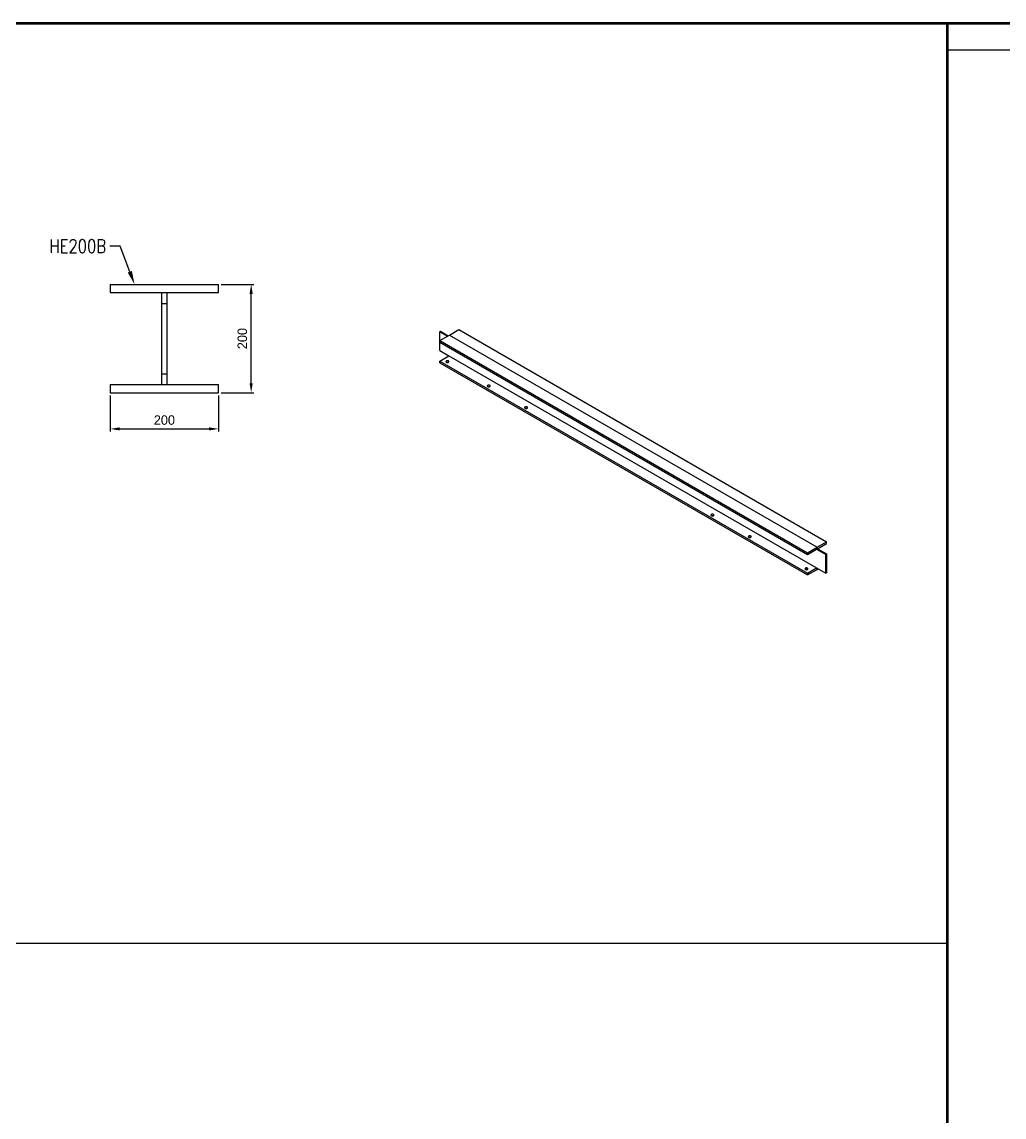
# Model space of a CAD drawing. Header units: millimetres. Extents: x 0 to 16187, y -20471 to 6290.
# Drawn here: x 14796.1 to 15158.8, y 1898.9 to 2303.5 of the extents above; entities that cross this region are included whole.
import ezdxf
from ezdxf import colors
from ezdxf.entities.mleader import LeaderData, LeaderLine
from ezdxf.enums import TextEntityAlignment as Align
from ezdxf.math import Vec2, Vec3

# ---------------------------------------------------------------- set-up
doc = ezdxf.new("R2010")
doc.units = ezdxf.units.MM
doc.header["$PDSIZE"] = -1
doc.layers.add('BORDER1', color=3, linetype='Continuous')
doc.layers.add('BORDER2', color=7, linetype='Continuous')
doc.styles.add('ROMANC', font='ROMANC', dxfattribs={"height": 5})
doc.styles.add('ROMANS', font='ROMANS.shx', dxfattribs={"width": 0.8})
doc.styles.add('ROMANT', font='ROMANT', dxfattribs={"height": 4})
doc.dimstyles.new('AM_ISO', dxfattribs={"dimtxt": 3.5, "dimasz": 3.5, "dimexe": 1, "dimexo": 1, "dimgap": 1.5, "dimtad": 1, "dimdsep": 46, "dimtxsty": 'Standard', "dimcen": 0, "dimclrd": 1, "dimclre": 1, "dimclrt": 1, "dimadec": 0, "dimazin": 2, "dimtp": 0.1, "dimtm": 0.1, "dimtfac": 0.71, "dimtdec": 3, "dimtmove": 0, "dimatfit": 3, "dimfxl": 1, "dimlwd": -1, "dimlwe": -1, "dimarcsym": 1})

# ---------------------------------------------------------------- blocks, each defined once
blk = doc.blocks.new('*U609')
at = {"layer": 'BORDER1', "color": 154, "true_color": 0x1859a9, "const_width": 1}
blk.add_lwpolyline([(1.81, 811), (1144, 811), (1144, 0), (0, 0), (0, 811)], close=True, dxfattribs=at)
blk.add_lwpolyline([(979, 0), (979, 811)], dxfattribs=at)
at = {"layer": 'BORDER2'}
blk.add_lwpolyline([(1144, 801), (979, 801)], dxfattribs=at)
at = {"layer": 'BORDER2', "flags": 8}
for tag, height, style, p in [('REV-A', 3.24, 'ROMANS', (986.93, 140.25)), ('RE-A', 8.06, 'ROMANT', (1084.63, 7.17))]:
    blk.add_attdef(tag, text='', height=height, dxfattribs=dict(at, style=style)).set_placement(p, align=Align.CENTER)
at = {"layer": 'BORDER2', "style": 'ROMANS', "width": 3.830216}
blk.add_attdef('DATE-A', text='', height=3.24, dxfattribs=at).set_placement((995.51, 140.25), (1008.51, 140.25), align=Align.FIT)
at = {"layer": 'BORDER2'}
for tag, height, style, p in [('DRN-A', 3.24, 'ROMANS', (1018.38, 140.25)), ('CHD-A', 3.24, 'ROMANS', (1032.35, 140.25)), ('APD-A', 3.24, 'ROMANS', (1046.64, 140.25)), ('CONS_CONT_VEND', 4.2, 'ROMANC', (1061.39, 72.83))]:
    blk.add_attdef(tag, text='', height=height, dxfattribs=dict(at, style=style)).set_placement(p, align=Align.CENTER)
at = {"layer": 'BORDER2', "style": 'ROMANS', "width": 0.8}
for tag, p, height in [('1:X', (997.23, 122.55), 3.5), ('LOC', (1042.74, 122.55), 3.5), ('PROJ_NO', (1118.64, 122.55), 3.5), ('CONS_DRG_NO', (1011, 63), 3)]:
    blk.add_attdef(tag, p, '', height=height, dxfattribs=at)
at = {"layer": 'BORDER2', "lineweight": 30, "width": 0.8, "flags": 104}
blk.add_attdef('COMMENTS-A', text='', height=2.2, dxfattribs=at).set_placement((1055.21, 142.07), align=Align.MIDDLE_LEFT)
at = {"layer": 'BORDER2', "style": 'ROMANS', "width": 0.8}
for tag, p in [('PROJECT_TITLE_1', (1061.07, 55.35)), ('PROJECT_TITLE_2', (1061.07, 49.3))]:
    blk.add_attdef(tag, text='', height=3.5, dxfattribs=at).set_placement(p, align=Align.MIDDLE)
at = {"layer": 'BORDER2', "style": 'ROMANT', "width": 0.8}
for tag, p in [('DRG_TITLE_1', (1061.07, 36.31)), ('DRG_TITLE_2', (1061.07, 28.31)), ('DRG_TITLE_3', (1061.07, 20.31))]:
    blk.add_attdef(tag, text='', height=5, dxfattribs=at).set_placement(p, align=Align.CENTER)
at = {"layer": 'BORDER2', "style": 'ROMANT'}
for tag, p in [('AR', (995, 7.17)), ('PA', (1011.74, 7.17)), ('DC', (1028.45, 7.17)), ('TS', (1120.84, 7.17))]:
    blk.add_attdef(tag, p, '', height=8.06, dxfattribs=at)
for tag, p in [('SRNO', (1074.7, 7.17)), ('SH', (1115.8, 7.18))]:
    blk.add_attdef(tag, text='', height=8.06, dxfattribs=at).set_placement(p, align=Align.RIGHT)
at = {"layer": 'BORDER2', "style": 'ROMANS', "flags": 2}
blk.add_attdef('TB_VERSION', text='', height=2, dxfattribs=at).set_placement((1, -1), align=Align.TOP_LEFT)
blk = doc.blocks.new('*D5129')
at = {"color": 1, "linetype": 'ByBlock'}
for p, q in [((14828.7, 2165.5), (14828.7, 2152.15)), ((14868.7, 2165.5), (14868.7, 2152.15)), ((14832.2, 2153.15), (14865.2, 2153.15))]:
    blk.add_line(p, q, dxfattribs=at)
at = {"color": 1}
for points in [[(14832.2, 2153.73), (14832.2, 2152.57), (14828.7, 2153.15)], [(14865.2, 2152.57), (14865.2, 2153.73), (14868.7, 2153.15)]]:
    blk.add_solid(points, dxfattribs=at)
at = {"layer": 'Defpoints', "color": 0}
for p in [(14828.7, 2166.5), (14868.7, 2166.5), (14868.7, 2153.15)]:
    blk.add_point(p, dxfattribs=at)
at = {"color": 1, "insert": (14848.7, 2156.4), "char_height": 3.5, "attachment_point": 5}
blk.add_mtext('200', dxfattribs=at)
blk = doc.blocks.new('*D5146')
at = {"color": 1, "linetype": 'ByBlock'}
for p, q in [((14869.7, 2206.5), (14881.75, 2206.5)), ((14880.75, 2170), (14880.75, 2203)), ((14869.7, 2166.5), (14881.75, 2166.5))]:
    blk.add_line(p, q, dxfattribs=at)
at = {"color": 1}
for points in [[(14881.33, 2203), (14880.16, 2203), (14880.75, 2206.5)], [(14880.16, 2170), (14881.33, 2170), (14880.75, 2166.5)]]:
    blk.add_solid(points, dxfattribs=at)
at = {"layer": 'Defpoints', "color": 0}
for p in [(14868.7, 2206.5), (14880.75, 2206.5), (14868.7, 2166.5)]:
    blk.add_point(p, dxfattribs=at)
at = {"color": 1, "insert": (14877.5, 2186.5), "char_height": 3.5, "attachment_point": 5, "rotation": 90}
blk.add_mtext('200', dxfattribs=at)

msp = doc.modelspace()

# ---------------------------------------------------------------- linework, layer by layer
at = {"color": 7, "linetype": 'Continuous', "lineweight": 25}
for p, q in [((14828.7045, 2206.50473), (14848.7045, 2206.50473)), ((14828.7045, 2206.50473), (14828.7045, 2203.50473)), ((14848.7045, 2206.50473), (14868.7045, 2206.50473)), ((14868.7045, 2203.50473), (14868.7045, 2206.50473)), ((14828.7045, 2203.50473), (14847.8045, 2203.50473)), ((14847.8045, 2203.50473), (14848.7045, 2203.50473)), ((14847.8045, 2169.50473), (14847.8045, 2203.50473)), ((14848.7045, 2203.50473), (14849.6045, 2203.50473)), ((14849.6045, 2203.50473), (14849.6045, 2169.50473)), ((14849.6045, 2203.50473), (14868.7045, 2203.50473)), ((14950.38993, 2189.04392), (14950.54903, 2189.13577)), ((14950.38993, 2185.75798), (14950.38993, 2189.04392)), ((14950.38993, 2189.04392), (14953.23595, 2187.40095)), ((14950.54903, 2189.13577), (14950.70813, 2189.22762)), ((14953.39505, 2187.4928), (14950.54903, 2189.13577)), ((14950.70813, 2189.22762), (14953.55415, 2187.58464)), ((14953.92546, 2187.799), (14957.461, 2189.84002)), ((14957.461, 2189.84002), (15093.2255, 2111.46484)), ((14950.38993, 2185.75798), (14953.92546, 2187.799)), ((14950.38993, 2185.75798), (15086.15443, 2107.3828)), ((14950.38993, 2185.14558), (14950.38993, 2185.75798)), ((14950.38993, 2185.14558), (15086.15443, 2106.7704)), ((14950.38993, 2182.10333), (14950.38993, 2185.14558)), ((14953.92546, 2187.799), (15089.68997, 2109.42382)), ((14950.38993, 2182.10333), (14953.76637, 2180.15415)), ((14950.38993, 2178.20498), (14953.76637, 2180.15415)), ((14950.38993, 2178.20498), (15086.15443, 2099.8298)), ((14950.38993, 2177.59257), (14950.38993, 2178.20498)), ((14950.38993, 2177.59257), (15086.15443, 2099.21739)), ((14953.76637, 2180.15415), (15089.53087, 2101.77897)), ((14828.7045, 2169.50473), (14847.8045, 2169.50473)), ((14828.7045, 2169.50473), (14828.7045, 2166.50473)), ((14847.8045, 2169.50473), (14848.7045, 2169.50473)), ((14848.7045, 2169.50473), (14849.6045, 2169.50473)), ((14849.6045, 2169.50473), (14868.7045, 2169.50473)), ((14868.7045, 2166.50473), (14868.7045, 2169.50473)), ((14828.7045, 2166.50473), (14848.7045, 2166.50473)), ((14848.7045, 2166.50473), (14868.7045, 2166.50473)), ((15086.15443, 2107.3828), (15089.68997, 2109.42382)), ((15086.15443, 2106.7704), (15089.53087, 2108.71957)), ((15089.53087, 2108.71957), (15089.68997, 2108.81142)), ((15089.53087, 2108.71957), (15092.9073, 2106.7704)), ((15089.68997, 2109.42382), (15093.2255, 2111.46484)), ((15089.68997, 2108.81142), (15089.68997, 2109.42382)), ((15089.68997, 2108.81142), (15089.84907, 2108.90326)), ((15093.0664, 2106.86224), (15089.68997, 2108.81142)), ((15089.84907, 2108.90326), (15093.2255, 2110.85244)), ((15089.84907, 2108.90326), (15093.2255, 2106.95409)), ((15093.2255, 2110.85244), (15093.2255, 2111.46484)), ((15086.15443, 2107.3828), (15086.15443, 2106.7704)), ((15092.9073, 2106.7704), (15093.0664, 2106.86224)), ((15092.9073, 2099.8298), (15092.9073, 2106.7704)), ((15093.0664, 2106.86224), (15093.2255, 2106.95409)), ((15093.0664, 2106.86224), (15093.0664, 2099.92165)), ((15093.2255, 2106.95409), (15093.2255, 2100.01349)), ((15086.15443, 2099.8298), (15089.53087, 2101.77897)), ((15086.15443, 2099.21739), (15089.68997, 2101.25841)), ((15086.15443, 2099.8298), (15086.15443, 2099.21739)), ((15089.53087, 2101.77897), (15092.9073, 2099.8298)), ((15089.68997, 2101.25841), (15089.68997, 2101.68713)), ((15089.68997, 2101.25841), (15090.06128, 2101.47277)), ((15092.9073, 2099.8298), (15093.0664, 2099.92165)), ((15093.0664, 2099.92165), (15093.2255, 2100.01349))]:
    msp.add_line(p, q, dxfattribs=at)
for p, q in [((14847.8045, 2199.50473), (14849.6045, 2199.50473)), ((14847.8045, 2173.50473), (14849.6045, 2173.50473)), ((14158.80044, 1963.22933), (15137.80044, 1963.22933))]:
    msp.add_line(p, q)
at = {"color": 7, "linetype": 'Continuous', "lineweight": 25, "flags": 128}
for points in [[(14953.60727, 2177.77636), (14953.67046, 2177.82006), (14953.71912, 2177.86957), (14953.75169, 2177.9233), (14953.76711, 2177.97952), (14953.7649, 2178.03643), (14953.74512, 2178.09219), (14953.70841, 2178.14502), (14953.65595, 2178.19322), (14953.58943, 2178.23524), (14953.51098, 2178.26972), (14953.42312, 2178.29556), (14953.32868, 2178.31193), (14953.2307, 2178.3183), (14953.13232, 2178.31448), (14953.0367, 2178.30057), (14952.94693, 2178.27703), (14952.86588, 2178.24461), (14952.79615, 2178.20436), (14952.74, 2178.15757), (14952.69922, 2178.10574), (14952.67513, 2178.05055), (14952.6685, 2177.99375), (14952.67954, 2177.93719), (14952.70789, 2177.88267), (14952.75266, 2177.83195), (14952.81239, 2177.78666), (14952.88517, 2177.74826), (14952.96866, 2177.71797), (14953.06018, 2177.69678), (14953.15678, 2177.68536), (14953.25536, 2177.68409), (14953.35275, 2177.69299), (14953.44582, 2177.71179), (14953.53157, 2177.73988), (14953.60727, 2177.77636)], [(14968.88077, 2168.75505), (14968.94397, 2168.79875), (14968.99263, 2168.84826), (14969.02519, 2168.90199), (14969.04062, 2168.95821), (14969.03841, 2169.01512), (14969.01863, 2169.07088), (14968.98192, 2169.12371), (14968.92946, 2169.17191), (14968.86293, 2169.21393), (14968.78448, 2169.24841), (14968.69663, 2169.27425), (14968.60219, 2169.29062), (14968.50421, 2169.29699), (14968.40583, 2169.29317), (14968.31021, 2169.27926), (14968.22044, 2169.25572), (14968.13938, 2169.2233), (14968.06966, 2169.18305), (14968.01351, 2169.13626), (14967.97273, 2169.08443), (14967.94864, 2169.02924), (14967.942, 2168.97244), (14967.95304, 2168.91588), (14967.9814, 2168.86136), (14968.02617, 2168.81064), (14968.0859, 2168.76535), (14968.15868, 2168.72695), (14968.24217, 2168.69666), (14968.33368, 2168.67547), (14968.43028, 2168.66405), (14968.52886, 2168.66278), (14968.62625, 2168.67168), (14968.71932, 2168.69048), (14968.80508, 2168.71857), (14968.88077, 2168.75505)], [(14982.66936, 2160.79508), (14982.73255, 2160.83877), (14982.78121, 2160.88828), (14982.81378, 2160.94201), (14982.8292, 2160.99823), (14982.82699, 2161.05514), (14982.80721, 2161.1109), (14982.7705, 2161.16373), (14982.71804, 2161.21193), (14982.65152, 2161.25395), (14982.57306, 2161.28843), (14982.48521, 2161.31427), (14982.39077, 2161.33064), (14982.29279, 2161.33702), (14982.19441, 2161.33319), (14982.09879, 2161.31928), (14982.00902, 2161.29574), (14981.92797, 2161.26332), (14981.85824, 2161.22307), (14981.80209, 2161.17628), (14981.76131, 2161.12445), (14981.73722, 2161.06926), (14981.73059, 2161.01246), (14981.74163, 2160.9559), (14981.76998, 2160.90138), (14981.81475, 2160.85066), (14981.87448, 2160.80537), (14981.94726, 2160.76697), (14982.03075, 2160.73669), (14982.12227, 2160.71549), (14982.21887, 2160.70408), (14982.31744, 2160.7028), (14982.41483, 2160.7117), (14982.5079, 2160.7305), (14982.59366, 2160.7586), (14982.66936, 2160.79508)], [(15051.47085, 2121.07682), (15051.53404, 2121.12052), (15051.5827, 2121.17002), (15051.61527, 2121.22375), (15051.63069, 2121.27997), (15051.62848, 2121.33688), (15051.6087, 2121.39265), (15051.57199, 2121.44548), (15051.51953, 2121.49368), (15051.45301, 2121.53569), (15051.37455, 2121.57017), (15051.2867, 2121.59602), (15051.19226, 2121.61239), (15051.09428, 2121.61876), (15050.9959, 2121.61493), (15050.90028, 2121.60102), (15050.81051, 2121.57748), (15050.72946, 2121.54507), (15050.65973, 2121.50482), (15050.60358, 2121.45803), (15050.5628, 2121.4062), (15050.53871, 2121.351), (15050.53208, 2121.29421), (15050.54312, 2121.23764), (15050.57147, 2121.18313), (15050.61624, 2121.13241), (15050.67597, 2121.08712), (15050.74875, 2121.04872), (15050.83224, 2121.01843), (15050.92376, 2120.99724), (15051.02036, 2120.98582), (15051.11893, 2120.98454), (15051.21632, 2120.99345), (15051.30939, 2121.01225), (15051.39515, 2121.04034), (15051.47085, 2121.07682)], [(15065.25943, 2113.11684), (15065.32262, 2113.16054), (15065.37128, 2113.21005), (15065.40385, 2113.26377), (15065.41927, 2113.32), (15065.41706, 2113.3769), (15065.39728, 2113.43267), (15065.36057, 2113.4855), (15065.30811, 2113.5337), (15065.24159, 2113.57571), (15065.16314, 2113.6102), (15065.07528, 2113.63604), (15064.98084, 2113.65241), (15064.88286, 2113.65878), (15064.78448, 2113.65495), (15064.68887, 2113.64104), (15064.59909, 2113.6175), (15064.51804, 2113.58509), (15064.44831, 2113.54484), (15064.39216, 2113.49805), (15064.35138, 2113.44622), (15064.32729, 2113.39102), (15064.32066, 2113.33423), (15064.3317, 2113.27767), (15064.36006, 2113.22315), (15064.40482, 2113.17243), (15064.46455, 2113.12714), (15064.53733, 2113.08874), (15064.62082, 2113.05845), (15064.71234, 2113.03726), (15064.80894, 2113.02584), (15064.90752, 2113.02456), (15065.00491, 2113.03347), (15065.09798, 2113.05227), (15065.18374, 2113.08036), (15065.25943, 2113.11684)], [(15086.18979, 2101.2381), (15086.25298, 2101.2818), (15086.30164, 2101.33131), (15086.33421, 2101.38504), (15086.34963, 2101.44126), (15086.34742, 2101.49817), (15086.32764, 2101.55393), (15086.29093, 2101.60676), (15086.23847, 2101.65496), (15086.17195, 2101.69697), (15086.0935, 2101.73146), (15086.00564, 2101.7573), (15085.9112, 2101.77367), (15085.81322, 2101.78004), (15085.71484, 2101.77621), (15085.61923, 2101.76231), (15085.52945, 2101.73877), (15085.4484, 2101.70635), (15085.37868, 2101.6661), (15085.32252, 2101.61931), (15085.28174, 2101.56748), (15085.25765, 2101.51229), (15085.25102, 2101.45549), (15085.26206, 2101.39893), (15085.29042, 2101.34441), (15085.33518, 2101.29369), (15085.39491, 2101.2484), (15085.4677, 2101.21), (15085.55118, 2101.17971), (15085.6427, 2101.15852), (15085.7393, 2101.1471), (15085.83788, 2101.14583), (15085.93527, 2101.15473), (15086.02834, 2101.17353), (15086.1141, 2101.20162), (15086.18979, 2101.2381)]]:
    msp.add_lwpolyline(points, dxfattribs=at)
at = {"color": 7, "linetype": 'Continuous', "lineweight": 25}
for centre in [(14953.21836, 2176.76804), (14968.49186, 2167.74673), (14982.28045, 2159.78675), (15051.08194, 2120.0685), (15064.87052, 2112.10852), (15085.80088, 2100.22978)]:
    msp.add_arc(centre, 0.93798, 81.0787148, 98.9212852, dxfattribs=at)

# ---------------------------------------------------------------- block references
at = {"layer": 'BORDER1'}
msp.add_blockref('*U609', (14158.80044, 1491.98256), dxfattribs=at)

# ---------------------------------------------------------------- dimensions: what is measured, and where the dimension line sits
dim = msp.add_linear_dim(base=(14880.74694, 2206.50473), p1=(14868.7045, 2166.50473), p2=(14868.7045, 2206.50473), angle=90, dimstyle='AM_ISO', override={"dimtxt": 3.5, "dimlfac": 5})
dim.commit()
dim.dimension.update_dxf_attribs({"geometry": '*D5146', "text_midpoint": (14880.74694, 2186.50473), "dimtype": 160})
dim = msp.add_linear_dim(base=(14868.7045, 2153.15017), p1=(14828.7045, 2166.50473), p2=(14868.7045, 2166.50473), dimstyle='AM_ISO', override={"dimlfac": 5})
dim.commit()
dim.dimension.update_dxf_attribs({"geometry": '*D5129', "text_midpoint": (14848.7045, 2153.15017), "dimtype": 160})

# ---------------------------------------------------------------- leaders
at = {"color": 1}
ml = msp.add_multileader_mtext('Standard', dxfattribs=at)
ml.set_content('HE200B', color=1, style='ROMANS')
ml.set_leader_properties()
ml.build(insert=Vec2(0, 0))
ml.multileader.update_dxf_attribs({"dogleg_length": 3.84358, "arrow_head_size": 5})
ctx = ml.context
ctx.base_point, ctx.char_height, ctx.arrow_head_size, ctx.landing_gap_size, ctx.plane_origin = Vec3(14805.84884, 2220.65609), 5, 5, 0.4, Vec3(66426.93711, -25268.73704)
notes = []
notes.append((ctx, [(0, (1, 1, 0), (14832.37241, 2220.65609), (-1, 0), 3.84358, [(0, [(14837.71194, 2206.50473)], 0, [])])]))
ctx.mtext.insert, ctx.mtext.width = Vec3(14806.24884, 2223.15609), 144.3262905
for ctx, leaders in notes:
    for number, flags, end, landing, length, lines in leaders:
        leader = LeaderData()
        leader.index, (leader.has_last_leader_line, leader.has_dogleg_vector, leader.attachment_direction) = number, flags
        leader.last_leader_point, leader.dogleg_vector, leader.dogleg_length = Vec3(end), Vec3(landing), length
        for number, points, colour, breaks in lines:
            line = LeaderLine()
            line.index, line.vertices, line.color, line.breaks = number, Vec3.list(points), colors.encode_raw_color(colour), breaks
            leader.lines.append(line)
        ctx.leaders.append(leader)

doc.saveas('drawing.dxf')
